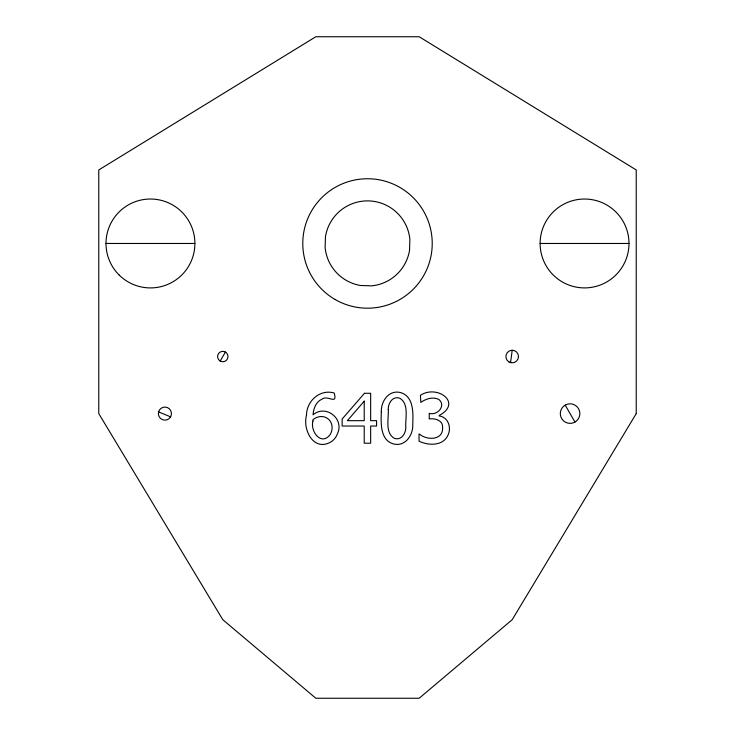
<?xml version="1.0" encoding="UTF-8"?>
<svg xmlns="http://www.w3.org/2000/svg" width="735" height="735" viewBox="0 0 735 735"><rect width="100%" height="100%" fill="white"/><g stroke="black" fill="none" stroke-linecap="round" stroke-linejoin="round"><path stroke-width="1.1" d="M510.568 362.631L512.203 350.237M220.188 361.06A5.209 5.209 0 0 0 228.006 356.539A5.209 5.209 0 0 0 220.188 352.028A5.209 5.209 0 0 0 220.188 361.06L225.406 352.028M106.005 243.469L194.894 243.469M540.115 243.469L628.995 243.469A44.449 44.449 0 0 1 562.33 281.955A44.449 44.449 0 0 1 562.33 204.982A44.449 44.449 0 0 1 628.995 243.469M158.604 411.903L170.575 416.864A6.532 6.532 0 0 0 167.415 407.567A6.532 6.532 0 0 0 158.604 411.903A6.532 6.532 0 0 0 170.575 416.864M565.197 405.132A9.775 9.775 0 0 0 565.197 422.065A9.775 9.775 0 0 0 579.86 413.603A9.775 9.775 0 0 0 565.197 405.132L574.972 422.065M312.954 420.99C309.94 431.399 321.544 446.669 330.355 434.275C336.74 422.028 324.438 410.994 313.055 419.566L312.954 420.99M325.476 236.569L325.127 247.677A42.584 42.584 0 0 0 360.6 285.492L371.708 285.841A42.584 42.584 0 0 0 409.524 250.369L409.873 239.261A42.584 42.584 0 0 0 325.476 236.569M381.327 411.986C380.932 422.965 380.05 439.943 393.188 443.839C405.068 447.248 413.263 435.203 412.758 424.499C413.171 413.529 413.97 396.624 400.887 392.674C389.026 389.265 380.803 401.282 381.327 411.986M388.255 409.505C388.879 418.61 384.69 432.832 394.429 438.363C401.466 440.734 405.922 433.31 405.793 427.173C405.187 418.04 409.367 403.662 399.592 398.14C392.508 395.816 388.071 403.35 388.255 409.505M306.513 415.082C302.407 430.232 314.047 452.429 331.494 441.579A15.885 15.885 0 0 0 337.291 434.119C344.88 419.051 325.945 403.882 313.055 414.806C313.496 408.651 315.921 401.742 322.031 399.16C327.801 394.548 337.705 405.683 334.241 393.041C320.157 388.76 306.578 400.942 306.513 415.082M442.571 427.917C443.159 440.486 426.649 440.504 419.51 434.082L419.042 434.082L419.042 441.156C428.505 445.879 443.674 446.145 448.221 434.606C451.52 427.21 448.028 416.965 439.19 415.946L439.19 415.477C462.976 402.725 436.93 384.203 420.411 395.329L420.815 402.403C425.951 398.793 433.135 396.376 439.025 399.583C446.264 405.885 437.261 415.872 429.231 413.364L429.231 418.932C435.193 418.022 443.425 420.493 442.571 427.917M636.234 413.603L512.203 619.697L419.18 698.25L315.82 698.25L222.797 619.697L98.766 413.603L98.766 169.95L315.82 36.75L419.18 36.75L636.234 169.95L636.234 413.603M364.22 401.163L347.389 420.668L364.22 420.668L364.22 401.163M364.487 393.28L342.152 418.996L342.152 426.034L364.22 426.034L364.22 443.205L370.651 443.205L370.651 426.034L376.586 426.034L376.586 420.668L370.651 420.668L370.651 393.28L364.487 393.28M509.052 362.006A6.303 6.303 0 0 0 518.506 356.539A6.303 6.303 0 0 0 509.052 351.082A6.303 6.303 0 0 0 509.052 362.006M119.015 274.899A44.449 44.449 0 0 0 193.378 254.971A44.449 44.449 0 0 0 138.943 200.536A44.449 44.449 0 0 0 119.015 274.899M335.142 299.522A64.726 64.726 0 0 0 432.226 243.469A64.726 64.726 0 0 0 335.142 187.416A64.726 64.726 0 0 0 335.142 299.522"/></g></svg>
